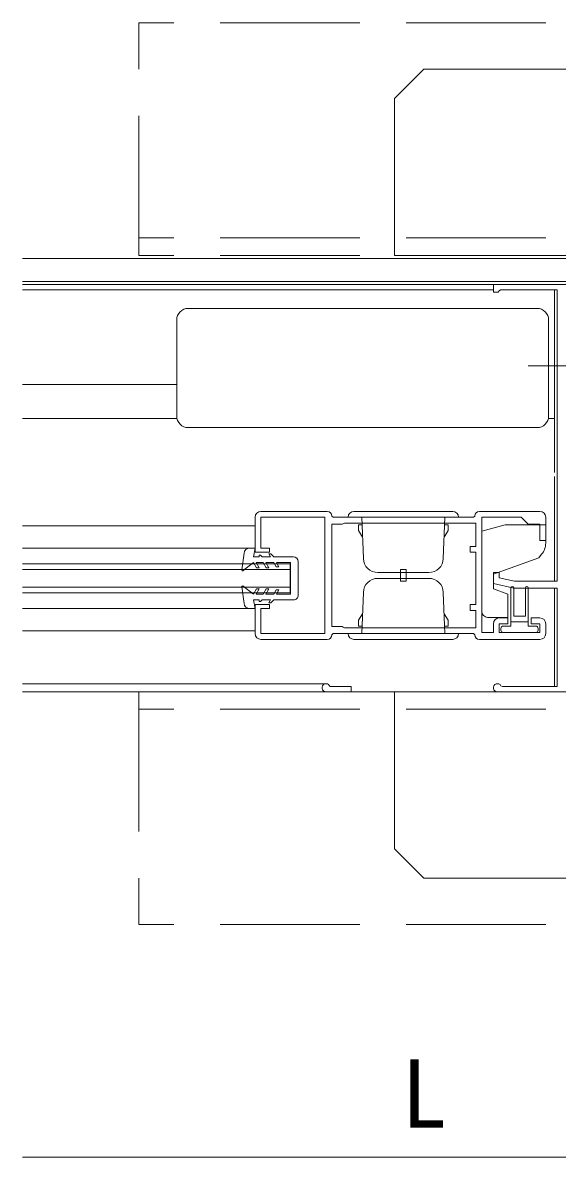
# Model space of a CAD drawing. Units: millimetres, scale not verified. Extents: x -2376 to -396, y -1680 to 1521.
# Drawn here: x -899.6 to -807.6, y -1302.2 to -1107.2 of the extents above; entities that cross this region are included whole.
import ezdxf
from ezdxf.enums import TextEntityAlignment as Align

# ---------------------------------------------------------------- set-up
doc = ezdxf.new("R2010")
doc.units = ezdxf.units.MM
doc.header["$LTSCALE"] = 8
doc.linetypes.add('CHAIN2', pattern=[12, 9, -1, 1, -1])
doc.linetypes.add('DASHED3', pattern=[4, 3, -1])
for name, color, linetype, lineweight in [('0-3_YKK_11', 7, 'Continuous', 9), ('0-4_YKK_12', 2, 'Continuous', 9), ('0-5_YKK_13', 4, 'Continuous', 9), ('0-6_YKK_D', 6, 'Continuous', 9)]:
    doc.layers.add(name, color=color, linetype=linetype, lineweight=lineweight)
doc.styles.add('ＭＳ ゴシック', font='')
doc.styles.get('ＭＳ ゴシック').set_extended_font_data('MS Gothic')

msp = doc.modelspace()

# ---------------------------------------------------------------- linework, layer by layer
at = {"layer": '0-3_YKK_11'}
for p, q in [((-818.627, -1152.2), (-802.627, -1152.2)), ((-818.627, -1153.5), (-818.627, -1152.2)), ((-817.827, -1153.5), (-818.627, -1153.5)), ((-817.627, -1153.299), (-817.827, -1153.5)), ((-817.427, -1153.099), (-817.627, -1153.299)), ((-807.627, -1153.099), (-817.427, -1153.099)), ((-807.627, -1203.2), (-807.627, -1153.099)), ((-847.224, -1191.198), (-858.624, -1191.198)), ((-810.624, -1191.198), (-821.024, -1191.198)), ((-859.624, -1192.198), (-859.624, -1198.198)), ((-858.624, -1192.198), (-847.624, -1192.198)), ((-858.624, -1197.498), (-858.624, -1192.198)), ((-847.624, -1192.198), (-847.624, -1212.198)), ((-846.224, -1192.198), (-846.423, -1191.998)), ((-822.024, -1192.198), (-846.224, -1192.198)), ((-844.463, -1193.318), (-844.624, -1193.398)), ((-844.224, -1193.198), (-844.463, -1193.318)), ((-821.624, -1193.198), (-844.224, -1193.198)), ((-821.624, -1193.198), (-844.224, -1193.198)), ((-821.823, -1191.998), (-822.024, -1192.198)), ((-821.624, -1197.198), (-821.624, -1193.198)), ((-820.624, -1192.198), (-813.824, -1192.198)), ((-820.624, -1211.998), (-820.624, -1192.198)), ((-813.824, -1192.198), (-812.624, -1193.398)), ((-809.624, -1196.198), (-809.624, -1192.198)), ((-846.423, -1193.398), (-846.423, -1210.998)), ((-844.624, -1193.398), (-846.423, -1193.398)), ((-812.624, -1193.398), (-810.624, -1193.398)), ((-810.624, -1193.398), (-810.624, -1196.198)), ((-822.624, -1197.198), (-821.624, -1197.198)), ((-822.624, -1198.198), (-822.624, -1197.198)), ((-810.624, -1196.198), (-809.624, -1196.198)), ((-859.624, -1198.198), (-857.124, -1198.198)), ((-857.124, -1197.498), (-858.624, -1197.498)), ((-857.124, -1198.198), (-857.124, -1197.498)), ((-821.624, -1198.198), (-822.624, -1198.198)), ((-821.624, -1207.198), (-821.624, -1198.198)), ((-818.627, -1201.7), (-817.627, -1201.7)), ((-818.627, -1203.6), (-818.627, -1201.7)), ((-817.627, -1201.7), (-817.627, -1202.597)), ((-817.627, -1202.597), (-814.992, -1203.2)), ((-815.127, -1204.4), (-818.627, -1203.6)), ((-807.627, -1204.4), (-815.127, -1204.4)), ((-814.992, -1203.2), (-807.627, -1203.2)), ((-807.627, -1221.3), (-807.627, -1204.4)), ((-859.624, -1207.198), (-859.624, -1212.198)), ((-857.124, -1207.198), (-859.624, -1207.198)), ((-858.624, -1207.898), (-857.124, -1207.898)), ((-858.624, -1212.198), (-858.624, -1207.898)), ((-857.124, -1207.898), (-857.124, -1207.198)), ((-822.624, -1207.198), (-821.624, -1207.198)), ((-822.624, -1208.198), (-822.624, -1207.198)), ((-821.624, -1208.198), (-822.624, -1208.198)), ((-821.624, -1211.198), (-821.624, -1208.198)), ((-818.623, -1210.498), (-818.623, -1211.998)), ((-816.123, -1209.498), (-817.624, -1209.498)), ((-817.624, -1210.498), (-816.123, -1210.498)), ((-817.624, -1211.998), (-817.624, -1210.498)), ((-816.123, -1210.498), (-816.123, -1209.498)), ((-812.124, -1209.498), (-812.124, -1210.498)), ((-810.624, -1209.498), (-812.124, -1209.498)), ((-812.124, -1210.498), (-810.624, -1210.498)), ((-810.624, -1210.498), (-810.624, -1211.998)), ((-809.624, -1212.198), (-809.624, -1210.498)), ((-847.624, -1212.198), (-858.624, -1212.198)), ((-846.423, -1210.998), (-844.624, -1210.998)), ((-846.423, -1212.398), (-846.224, -1212.198)), ((-846.224, -1212.198), (-822.024, -1212.198)), ((-844.624, -1210.998), (-844.463, -1211.078)), ((-844.463, -1211.078), (-844.224, -1211.198)), ((-844.224, -1211.198), (-821.624, -1211.198)), ((-822.024, -1212.198), (-821.823, -1212.398)), ((-818.623, -1211.998), (-820.624, -1211.998)), ((-810.624, -1211.998), (-817.624, -1211.998)), ((-858.624, -1213.198), (-847.224, -1213.198)), ((-821.024, -1213.198), (-810.624, -1213.198)), ((-803.427, -1222.2), (-817.927, -1222.2)), ((-817.321, -1221.149), (-817.061, -1221.3)), ((-817.061, -1221.3), (-807.627, -1221.3))]:
    msp.add_line(p, q, dxfattribs=at)
for centre, radius, start, end in [((-858.624, -1192.198), 1, 89.99954, 179.99953), ((-847.224, -1191.998), 0.8, 0.00082, 90.00081), ((-821.024, -1191.998), 0.8, 90.00008, 180.00006), ((-810.624, -1192.198), 1, 359.99997, 89.99995), ((-817.624, -1210.498), 1, 89.9996, 179.99959), ((-810.624, -1210.498), 1, 0, 89.99998), ((-858.624, -1212.198), 1, 179.99954, 269.99953), ((-847.224, -1212.398), 0.8, 269.99957, 359.99956), ((-821.024, -1212.398), 0.8, 179.99936, 269.99934), ((-810.624, -1212.198), 1, 270.00003, 0.00002), ((-817.927, -1221.499), 0.7, 29.99998, 269.99998)]:
    msp.add_arc(centre, radius, start, end, dxfattribs=at)
at = {"layer": '0-4_YKK_12', "linetype": 'DASHED3'}
for p, q in [((-879.624, -1147.2), (-879.624, -1107.2)), ((-649.624, -1107.2), (-879.624, -1107.2)), ((-649.624, -1144.199), (-879.624, -1144.199)), ((-649.624, -1147.2), (-879.624, -1147.2)), ((-879.624, -1222.2), (-879.624, -1262.2)), ((-649.624, -1222.2), (-879.624, -1222.2)), ((-649.624, -1225.2), (-879.624, -1225.2)), ((-649.624, -1262.2), (-879.624, -1262.2))]:
    msp.add_line(p, q, dxfattribs=at)
at = {"layer": '0-4_YKK_12'}
for p, q in [((-802.623, -1147.7), (-899.624, -1147.7)), ((-802.623, -1151.7), (-899.624, -1151.7)), ((-899.624, -1152.199), (-817.923, -1152.199)), ((-818.623, -1153.099), (-899.624, -1153.099)), ((-808.123, -1184.5), (-808.123, -1153.099)), ((-873.123, -1169.399), (-899.624, -1169.399)), ((-873.081, -1175.203), (-899.624, -1175.203)), ((-808.123, -1175.203), (-809.164, -1175.203)), ((-808.123, -1203.2), (-808.123, -1185.2)), ((-859.624, -1193.699), (-899.624, -1193.699)), ((-860.548, -1197.499), (-899.624, -1197.499)), ((-853.624, -1200.198), (-899.624, -1200.198)), ((-853.624, -1205.198), (-853.624, -1200.198)), ((-853.624, -1201.198), (-899.624, -1201.198)), ((-853.624, -1204.198), (-899.624, -1204.198)), ((-808.123, -1221.3), (-808.123, -1204.4)), ((-853.624, -1205.198), (-899.624, -1205.198)), ((-860.548, -1207.898), (-899.624, -1207.898)), ((-859.624, -1211.698), (-899.624, -1211.698)), ((-847.423, -1220.8), (-899.624, -1220.8)), ((-817.923, -1222.2), (-899.624, -1222.2)), ((-843.123, -1221.3), (-846.557, -1221.3)), ((-843.123, -1221.3), (-843.123, -1222.2))]:
    msp.add_line(p, q, dxfattribs=at)
for centre, radius, start in [((-847.423, -1221.499), 0.7, 30), ((-846.557, -1221), 0.3, 210)]:
    msp.add_arc(centre, radius, start, 270, dxfattribs=at)
at = {"layer": '0-5_YKK_13'}
for p, q in [((-835.624, -1120.2), (-830.624, -1115.2)), ((-698.624, -1115.2), (-830.624, -1115.2)), ((-835.624, -1147.2), (-835.624, -1120.2)), ((-693.624, -1147.2), (-835.624, -1147.2)), ((-811.123, -1156.299), (-871.122, -1156.299)), ((-873.123, -1158.299), (-873.123, -1174.799)), ((-811.123, -1176.799), (-871.122, -1176.799)), ((-825.624, -1191.198), (-842.624, -1191.198)), ((-824.623, -1192.198), (-843.624, -1192.198)), ((-841.005, -1199.286), (-841.252, -1192.198)), ((-827.242, -1199.286), (-826.995, -1192.198)), ((-841.242, -1193.498), (-841.823, -1193.498)), ((-841.823, -1194.497), (-841.823, -1193.498)), ((-841.823, -1194.497), (-841.173, -1195.623)), ((-826.423, -1194.497), (-827.074, -1195.623)), ((-827.005, -1193.498), (-826.423, -1193.498)), ((-826.423, -1194.497), (-826.423, -1193.498)), ((-816.624, -1193.498), (-820.624, -1194.57)), ((-820.624, -1194.57), (-820.624, -1208.398)), ((-809.624, -1193.498), (-816.624, -1193.498)), ((-809.624, -1196.637), (-809.624, -1193.498)), ((-861.539, -1198.366), (-861.922, -1201.232)), ((-859.624, -1197.499), (-860.548, -1197.499)), ((-859.923, -1198.999), (-859.624, -1197.499)), ((-858.923, -1198.999), (-859.923, -1198.999)), ((-858.923, -1198.699), (-858.723, -1198.699)), ((-858.923, -1198.999), (-858.923, -1198.699)), ((-858.424, -1198.999), (-858.723, -1198.699)), ((-857.001, -1198.999), (-858.424, -1198.999)), ((-857.29, -1198.499), (-857.001, -1198.999)), ((-853.023, -1198.999), (-856.423, -1198.999)), ((-810.823, -1199.159), (-818.623, -1201.998)), ((-810.823, -1199.159), (-810.325, -1198.566)), ((-859.923, -1199.999), (-861.681, -1201.367)), ((-859.462, -1199.999), (-858.942, -1200.899)), ((-859.462, -1199.999), (-858.224, -1199.999)), ((-857.704, -1200.899), (-858.224, -1199.999)), ((-857.762, -1199.999), (-856.423, -1199.999)), ((-857.242, -1200.899), (-857.762, -1199.999)), ((-857.704, -1200.899), (-857.242, -1200.899)), ((-856.423, -1199.999), (-856.019, -1200.699)), ((-855.962, -1199.999), (-853.523, -1199.999)), ((-853.517, -1205.398), (-853.523, -1199.999)), ((-852.217, -1205.598), (-852.223, -1199.798)), ((-834.124, -1201.698), (-838.506, -1201.698)), ((-834.124, -1202.698), (-838.506, -1202.698)), ((-834.624, -1202.698), (-834.624, -1201.198)), ((-834.624, -1201.698), (-834.624, -1203.198)), ((-834.124, -1201.698), (-829.741, -1201.698)), ((-834.124, -1202.698), (-829.741, -1202.698)), ((-818.623, -1204.498), (-818.623, -1201.998)), ((-861.539, -1207.031), (-861.922, -1204.165)), ((-859.923, -1205.398), (-861.681, -1204.03)), ((-859.462, -1205.398), (-858.942, -1204.498)), ((-857.704, -1204.498), (-858.224, -1205.398)), ((-857.242, -1204.498), (-857.762, -1205.398)), ((-857.704, -1204.498), (-857.242, -1204.498)), ((-856.423, -1205.398), (-856.019, -1204.698)), ((-816.123, -1205.408), (-818.623, -1204.498)), ((-815.623, -1210.898), (-815.623, -1204.348)), ((-815.123, -1204.333), (-815.123, -1209.198)), ((-813.123, -1209.198), (-813.123, -1204.348)), ((-812.623, -1204.37), (-812.623, -1210.898)), ((-858.923, -1206.398), (-859.923, -1206.399)), ((-859.923, -1206.398), (-859.624, -1207.898)), ((-859.462, -1205.398), (-858.224, -1205.398)), ((-858.923, -1206.398), (-858.923, -1206.698)), ((-858.923, -1206.698), (-858.723, -1206.698)), ((-858.424, -1206.398), (-858.723, -1206.698)), ((-857.001, -1206.398), (-858.424, -1206.398)), ((-857.762, -1205.398), (-856.423, -1205.398)), ((-857.29, -1206.898), (-857.001, -1206.398)), ((-853.017, -1206.398), (-856.423, -1206.398)), ((-855.962, -1205.398), (-853.517, -1205.398)), ((-841.005, -1205.111), (-841.252, -1212.198)), ((-827.242, -1205.111), (-826.995, -1212.198)), ((-816.123, -1209.398), (-816.123, -1205.408)), ((-859.624, -1207.898), (-860.548, -1207.898)), ((-841.823, -1209.9), (-841.173, -1208.774)), ((-826.423, -1209.9), (-827.074, -1208.774)), ((-841.823, -1209.9), (-841.823, -1210.898)), ((-841.242, -1210.898), (-841.823, -1210.898)), ((-827.005, -1210.898), (-826.423, -1210.898)), ((-826.423, -1209.9), (-826.423, -1210.898)), ((-819.624, -1209.398), (-816.123, -1209.398)), ((-816.923, -1210.898), (-815.623, -1210.898)), ((-812.623, -1210.198), (-815.623, -1210.198)), ((-815.123, -1209.198), (-813.123, -1209.198)), ((-812.623, -1210.898), (-811.323, -1210.898)), ((-824.623, -1212.198), (-843.624, -1212.198)), ((-817.323, -1211.298), (-817.323, -1211.598)), ((-816.923, -1211.998), (-811.323, -1211.998)), ((-810.923, -1211.598), (-810.923, -1211.298)), ((-825.624, -1213.198), (-842.624, -1213.198)), ((-835.624, -1222.2), (-835.624, -1249.2)), ((-835.624, -1222.2), (-693.624, -1222.2)), ((-830.624, -1254.199), (-835.624, -1249.2)), ((-830.624, -1254.199), (-698.624, -1254.199))]:
    msp.add_line(p, q, dxfattribs=at)
at = {"layer": '0-5_YKK_13', "linetype": 'CHAIN2'}
msp.add_line((-812.623, -1166.2), (-789.623, -1166.2), dxfattribs=at)
at = {"layer": '0-5_YKK_13'}
for points in [[(-809.122, -1174.8), (-809.122, -1174.799), (-809.122, -1158.299), (-809.122, -1158.298)], [(-856.423, -1198.999), (-856.923, -1198.499), (-857.29, -1198.499)], [(-859.923, -1199.999), (-859.404, -1200.899), (-858.942, -1200.899)], [(-856.019, -1200.699), (-855.558, -1200.699), (-855.962, -1199.999)], [(-833.623, -1202.698), (-833.623, -1201.198), (-834.624, -1201.198)], [(-833.623, -1201.698), (-833.623, -1203.198), (-834.624, -1203.198)], [(-859.923, -1205.398), (-859.404, -1204.498), (-858.942, -1204.498)], [(-856.019, -1204.698), (-855.558, -1204.698), (-855.962, -1205.398)], [(-856.423, -1206.398), (-856.923, -1206.898), (-857.29, -1206.898)]]:
    msp.add_lwpolyline(points, dxfattribs=at)
for centre, radius, start, end in [((-871.122, -1158.299), 2, 90.03488, 179.9651), ((-811.123, -1158.299), 2, 0.03488, 89.9651), ((-871.122, -1174.799), 2, 180.03488, 269.9651), ((-811.123, -1174.799), 2, 270.03488, 359.9651), ((-842.624, -1192.198), 1, 90, 180), ((-825.624, -1192.198), 1, 0, 90), ((-812.624, -1196.637), 3, 320, 0), ((-860.548, -1198.499), 1, 89.99911, 172.3961), ((-853.023, -1199.799), 0.8, 0.05934, 90), ((-838.506, -1199.198), 2.5, 182, 270), ((-829.741, -1199.198), 2.5, 270, 358), ((-861.773, -1201.249), 0.15, 173.45688, 307.90462), ((-838.506, -1205.198), 2.5, 90, 178), ((-829.741, -1205.198), 2.5, 2, 90), ((-861.773, -1204.148), 0.15, 52.09537, 186.54311), ((-815.373, -1204.348), 0.25, 0.00349, 180), ((-812.873, -1204.348), 0.251, 0.00349, 180), ((-860.548, -1206.898), 1, 187.60388, 270.00087), ((-853.017, -1205.598), 0.8, 270, 0.05934), ((-819.624, -1208.398), 1, 180, 270), ((-816.923, -1211.298), 0.4, 90, 179.9978), ((-811.323, -1211.298), 0.4, 0, 90), ((-842.624, -1212.198), 1, 180, 270), ((-825.624, -1212.198), 1, 270, 0), ((-816.923, -1211.598), 0.4, 179.9978, 270), ((-811.323, -1211.598), 0.4, 270, 0)]:
    msp.add_arc(centre, radius, start, end, dxfattribs=at)
at = {"layer": '0-6_YKK_D'}
msp.add_line((-764.624, -1302.199), (-899.624, -1302.199), dxfattribs=at)

# ---------------------------------------------------------------- texts
at = {"layer": '0-6_YKK_D', "color": 4, "style": 'ＭＳ ゴシック'}
msp.add_text('L', height=11.73, dxfattribs=at).set_placement((-834.524, -1300.599), align=Align.BOTTOM_LEFT)

doc.saveas('drawing.dxf')
